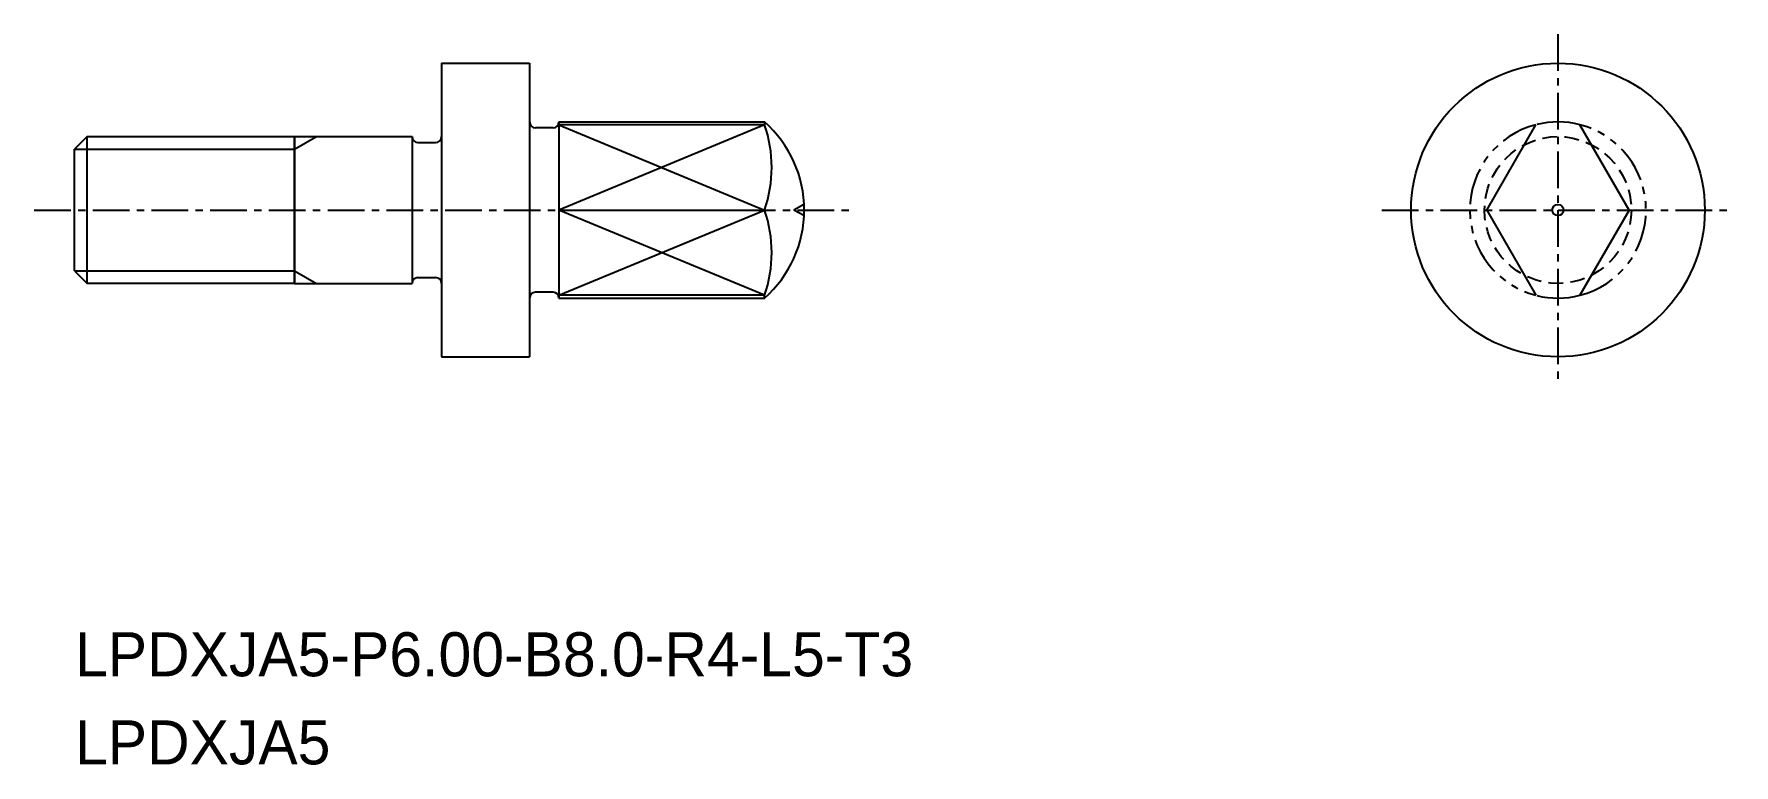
# Model space of a CAD drawing. Extents: x -1890.5 to -1832.6, y -597.6 to -572.7.
import ezdxf

# ---------------------------------------------------------------- set-up
doc = ezdxf.new("R2010")
doc.units = 0
for name, pattern in [('CENTER', [2, 1.25, -0.25, 0.25, -0.25]), ('DASHED', [0.75, 0.5, -0.25]), ('PHANTOM', [2.5, 1.25, -0.25, 0.25, -0.25, 0.25, -0.25])]:
    doc.linetypes.add(name, pattern=pattern)
doc.layers.get('0').update_dxf_attribs({"linetype": 'CONTINUOUS'})
doc.layers.add('CENTER', color=1, linetype='CENTER')

msp = doc.modelspace()

# ---------------------------------------------------------------- linework, layer by layer
at = {"color": 7, "linetype": 'CONTINUOUS'}
for p, q in [((-1876.597, -573.698), (-1876.597, -583.698)), ((-1876.597, -573.698), (-1873.597, -573.698)), ((-1872.797, -575.898), (-1873.397, -575.898)), ((-1872.597, -575.698), (-1865.597, -575.698)), ((-1872.597, -575.698), (-1872.597, -581.698)), ((-1841.005, -578.698), (-1839.328, -575.793)), ((-1836.151, -578.698), (-1837.828, -575.793)), ((-1888.664, -576.198), (-1889.097, -576.631)), ((-1888.664, -581.198), (-1888.664, -576.198)), ((-1888.664, -576.198), (-1881.597, -576.198)), ((-1881.597, -576.198), (-1881.597, -581.198)), ((-1881.597, -581.198), (-1881.597, -576.198)), ((-1881.597, -576.198), (-1877.597, -576.198)), ((-1877.597, -576.198), (-1877.597, -581.198)), ((-1877.397, -576.398), (-1876.797, -576.398)), ((-1889.097, -580.765), (-1889.097, -576.631)), ((-1872.597, -578.698), (-1865.597, -578.698)), ((-1841.005, -578.698), (-1839.328, -581.602)), ((-1836.151, -578.698), (-1837.828, -581.602)), ((-1889.097, -580.765), (-1888.664, -581.198)), ((-1881.597, -581.198), (-1888.664, -581.198)), ((-1881.597, -581.198), (-1877.597, -581.198)), ((-1877.397, -580.998), (-1876.797, -580.998)), ((-1872.797, -581.498), (-1873.397, -581.498)), ((-1872.597, -581.698), (-1865.597, -581.698)), ((-1876.597, -583.698), (-1873.597, -583.698))]:
    msp.add_line(p, q, dxfattribs=at)
at = {"linetype": 'CONTINUOUS'}
for p, q in [((-1873.597, -573.698), (-1873.597, -583.698)), ((-1865.597, -575.793), (-1872.597, -575.793)), ((-1865.597, -575.698), (-1865.597, -575.793)), ((-1865.597, -581.602), (-1872.597, -581.602)), ((-1865.597, -581.698), (-1865.597, -581.602))]:
    msp.add_line(p, q, dxfattribs=at)
at = {"color": 3, "linetype": 'CONTINUOUS'}
for p, q in [((-1872.597, -575.793), (-1865.597, -578.698)), ((-1865.597, -575.793), (-1872.597, -578.698)), ((-1881.597, -576.631), (-1880.848, -576.198)), ((-1889.097, -576.631), (-1881.597, -576.631)), ((-1865.597, -581.602), (-1872.597, -578.698)), ((-1872.597, -581.602), (-1865.597, -578.698)), ((-1889.097, -580.765), (-1881.597, -580.765)), ((-1881.597, -580.765), (-1880.848, -581.198))]:
    msp.add_line(p, q, dxfattribs=at)
at = {"color": 3}
for p in [(-1864.254, -578.506), (-1864.254, -578.89)]:
    msp.add_line(p, (-1864.593, -578.698), dxfattribs=at)
at = {"linetype": 'CONTINUOUS'}
msp.add_circle((-1838.578, -578.698), 5, dxfattribs=at)
at = {"color": 3, "linetype": 'DASHED'}
msp.add_circle((-1838.578, -578.698), 2.5, dxfattribs=at)
msp.add_circle((-1838.578, -578.698), 0.192)
at = {"color": 7, "linetype": 'CONTINUOUS'}
for centre, start, end in [((-1873.397, -575.698), 180, 270), ((-1872.797, -575.698), 270, 0), ((-1877.397, -576.198), 180, 270), ((-1876.797, -576.198), 270, 0), ((-1877.397, -581.198), 90, 180), ((-1876.797, -581.198), 0, 90), ((-1873.397, -581.698), 90, 180), ((-1872.797, -581.698), 0, 90)]:
    msp.add_arc(centre, 0.2, start, end, dxfattribs=at)
at = {"linetype": 'CONTINUOUS'}
for centre, radius, start, end in [((-1868.243, -578.698), 4, 311.40962, 48.59038), ((-1869.717, -577.245), 4.368, 340.57762, 19.42251), ((-1869.717, -580.15), 4.368, 340.57773, 19.42262)]:
    msp.add_arc(centre, radius, start, end, dxfattribs=at)
at = {"color": 3, "linetype": 'PHANTOM'}
for start, end in [(104.47751, 255.52249), (284.47751, 75.52249)]:
    msp.add_arc((-1838.578, -578.698), 3, start, end, dxfattribs=at)
for start, end in [(75.52249, 103.88654), (256.11346, 284.47751)]:
    msp.add_arc((-1838.578, -578.698), 3, start, end)
at = {"layer": 'CENTER', "color": 1, "linetype": 'CENTER'}
for p, q in [((-1838.578, -572.703), (-1838.578, -584.693)), ((-1890.472, -578.698), (-1862.67, -578.698)), ((-1844.573, -578.698), (-1832.583, -578.698))]:
    msp.add_line(p, q, dxfattribs=at)

# ---------------------------------------------------------------- texts
for s, p in [('LPDXJA5-P6.00-B8.0-R4-L5-T3', (-1889.074, -594.58)), ('LPDXJA5', (-1889.074, -597.58))]:
    msp.add_text(s, height=1.5).set_placement(p)

doc.saveas('drawing.dxf')
